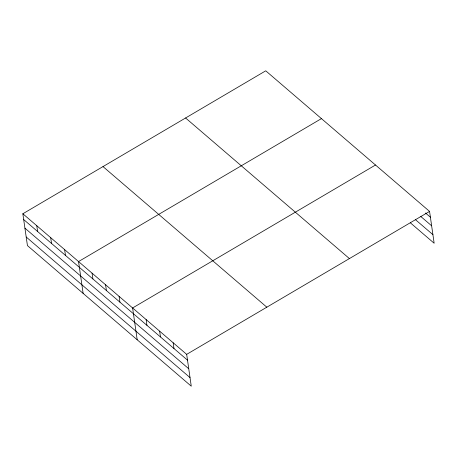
<?xml version="1.0" encoding="UTF-8"?>
<svg xmlns="http://www.w3.org/2000/svg" width="457" height="457" viewBox="0 0 457 457"><rect width="100%" height="100%" fill="white"/><g stroke="black" fill="none" stroke-linecap="round" stroke-linejoin="round"><path stroke-width="0.69" d="M22.85 213.762L186.673 354.358L191.26 386.188L27.437 245.592L22.85 213.762L265.74 70.812L429.563 211.408L434.15 243.238L410.363 222.822M321.442 118.614L78.547 261.564L83.134 293.394M375.5 165.011L132.61 307.961L137.197 339.791M186.673 354.358L429.563 211.408M425.536 213.031L430.397 217.206M420.823 216.515L431.637 225.798M415.613 219.8L432.91 234.647M185.588 117.986L349.411 258.582M103.002 166.588L266.825 307.184M23.684 219.56L187.507 360.156M24.924 228.152L188.747 368.748M26.198 237L190.021 377.602M173.157 342.761L173.991 348.56M159.642 331.159L160.476 336.958M146.126 319.563L146.96 325.361M119.094 296.364L119.928 302.163M105.578 284.762L106.418 290.561M92.063 273.166L92.902 278.964M64.626 249.613L65.46 255.412M50.698 237.663L51.532 243.461M36.777 225.712L37.611 231.51"/></g></svg>
